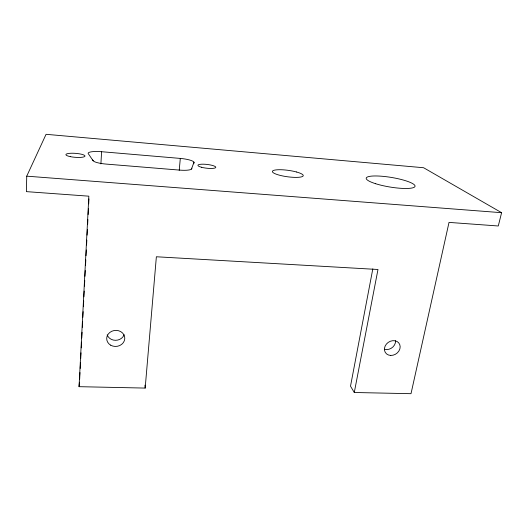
<?xml version="1.0" encoding="UTF-8"?>
<svg xmlns="http://www.w3.org/2000/svg" width="528" height="528" viewBox="0 0 528 528"><rect width="100%" height="100%" fill="white"/><g stroke="black" fill="none" stroke-linecap="round" stroke-linejoin="round"><path stroke-width="0.79" d="M26.737 176.161L26.4 191.631L88.843 196.178L79.048 386.681L145.174 388.08L156.367 256.766L377.982 269.491L354.281 392.495L411.008 393.69L449.018 222.4L498.287 225.984L501.6 212.692L423.601 167.732L46.068 134.31L26.737 176.161L501.6 212.692M79.669 379.144L80.012 372.557M80.223 368.445L80.52 362.683M80.731 358.571L81.028 352.81M81.279 347.873L81.576 342.111M81.787 337.999L82.084 332.237M82.342 327.301L82.639 321.539M82.85 317.42L83.147 311.665M83.404 306.728L83.701 300.967M83.912 296.848L84.209 291.093M84.46 286.156L84.757 280.394M84.968 276.276L85.265 270.521M85.523 265.577L85.82 259.822M86.031 255.704L86.328 249.942M86.579 245.005L86.836 240.068M87.094 235.132L87.391 229.37M87.641 224.433L87.899 219.496M88.15 214.559L88.447 208.798M88.704 203.861L88.955 198.924M100.907 163.898L101.594 151.714L180.312 158.42A12.738 2.64 6.1 0 1 193.961 162.195L193.802 163.792M79.048 386.681L79.438 382.206M179.216 170.306L180.312 158.42M191.816 168.188L191.71 168.927L190.714 169.541A13.233 2.851 6 0 1 179.85 170.122L106.174 164.089A13.702 2.924 4.8 0 1 94.274 161.608L92.591 159.984M372.814 268.871L350.513 386.179L354.281 392.495M191.506 169.052L193.961 162.195L193.677 162.987M93.265 160.967L88.513 154.004A13.24 2.713 4.9 0 1 101.594 151.714M144.936 385.136L145.174 388.08M395.571 340.705A8.131 6.871 -34.4 0 1 384.45 349.272M124.12 334.778A8.897 7.913 -5 0 1 115.553 340.316A8.897 7.913 -5 0 1 107.191 334.831M296.492 171.983L295.904 171.831A15.576 3.234 7.8 0 0 272.488 171.158A15.576 3.234 7.8 0 0 292.756 177.289A15.576 3.234 7.8 0 0 298.987 172.762L296.492 171.983M201.419 167.244A8.989 1.894 6.5 0 0 215.721 167.541A8.989 1.894 6.5 0 0 203.445 164.188A8.989 1.894 6.5 0 0 201.419 167.244M70.389 156.658A9.577 1.987 4.4 0 0 84.988 156.116A9.577 1.987 4.4 0 0 70.963 153.252A9.577 1.987 4.4 0 0 70.389 156.658M375.685 183.731A24.737 4.844 9.4 0 0 414.843 186.721A24.737 4.844 9.4 0 0 381.421 176.213A24.737 4.844 9.4 0 0 375.685 183.731M390.733 355.43A8.263 6.95 -34.4 0 0 399.762 344.606A8.263 6.95 -34.4 0 0 386.404 344.084A8.263 6.95 -34.4 0 0 390.733 355.43M110.722 345.2A9.055 8.026 -5.3 0 0 124.766 338.758A9.055 8.026 -5.3 0 0 111.738 331.287A9.055 8.026 -5.3 0 0 110.722 345.2"/></g></svg>
